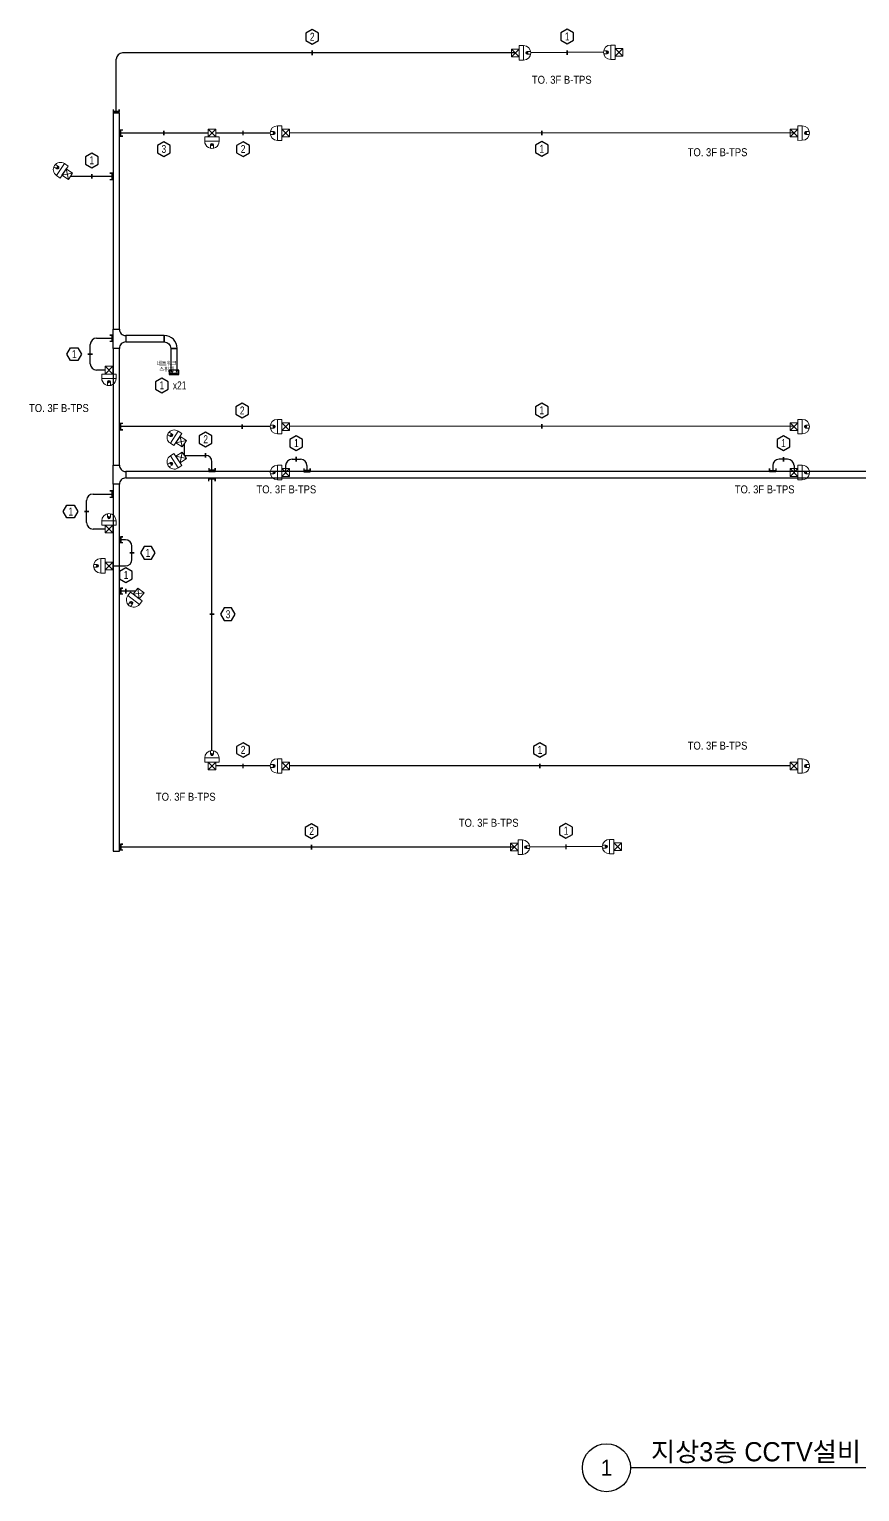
# Model space of a CAD drawing. Header units: millimetres. Extents: x 89860 to 502050, y -351975 to 882300.
# Drawn here: x 271220 to 310103, y 182625 to 251140 of the extents above; entities that cross this region are included whole.
import ezdxf
from ezdxf.enums import TextEntityAlignment as Align

# ---------------------------------------------------------------- set-up
doc = ezdxf.new("R2010")
doc.units = ezdxf.units.MM
doc.header["$LTSCALE"] = 150
doc.linetypes.add('D1', pattern=[3, 1, -1, 1])
doc.layers.get('0').update_dxf_attribs({"lineweight": 0})
doc.layers.add('-----16 CCTV', color=3, linetype='Continuous', lineweight=0)
for name, color, linetype in [('-----17 CCTV Cable', 4, 'Continuous'), ('-----27 Communication Cable Tray', 2, 'Continuous'), ('-----29 Indicator', 1, 'Continuous'), ('-----30 Text', 2, 'Continuous'), ('-----41 Drawing Title', 2, 'Continuous')]:
    doc.layers.add(name, color=color, linetype=linetype)
doc.styles.add('ELEC', font='')
doc.styles.get('ELEC').set_extended_font_data('Dotum')

# ---------------------------------------------------------------- blocks, each defined once
blk = doc.blocks.new('Dome Camera')
at = {"layer": '-----16 CCTV', "linetype": 'Continuous'}
for p, q in [((-180, 180), (180, -180)), ((180, 180), (-180, -180)), ((339, -180), (-339, -180)), ((-339, -180), (-339, -383)), ((-339, -383), (339, -383)), ((339, -383), (339, -180))]:
    blk.add_line(p, q, dxfattribs=at)
at = {"layer": '-----16 CCTV', "linetype": 'Continuous', "lineweight": 0}
for p, q in [((-339, -180), (339, -180)), ((-339, -383), (-339, -180)), ((-68, -553), (-68, -715)), ((68, -553), (68, -715)), ((339, -180), (339, -383))]:
    blk.add_line(p, q, dxfattribs=at)
at = {"layer": '-----16 CCTV', "linetype": 'Continuous'}
blk.add_lwpolyline([(180, 180), (-180, 180), (-180, -180), (180, -180)], close=True, dxfattribs=at)
blk.add_lwpolyline([(-68, -715), (-68, -553, -1), (68, -553), (68, -715)], format="xyb", dxfattribs=at)
at = {"layer": '-----16 CCTV', "linetype": 'Continuous', "lineweight": 0}
blk.add_circle((0, -553), 33.9, dxfattribs=at)
blk.add_circle((0, -553), 33.9, dxfattribs=at)
blk.add_arc((0, -383), 339, 180, 0, dxfattribs=at)
at = {"layer": '-----16 CCTV', "linetype": 'Continuous'}
blk.add_arc((0, -383), 339, 180, 0, dxfattribs=at)
blk = doc.blocks.new('O08')
blk.add_hatch(color=256).paths.add_polyline_path([(120, 51), (-120, 51), (-120, 0), (120, 0)])
blk.add_lwpolyline([(120, 127.5), (120, 0), (-120, 0), (-120, 127.5), (-120, 51), (120, 51)])

msp = doc.modelspace()

# ---------------------------------------------------------------- linework, layer by layer
at = {"layer": '-----16 CCTV', "color": 3, "const_width": 0.198}
msp.add_lwpolyline([(278311, 235751), (278311, 234950), (276989, 234950), (276989, 235751)], close=True, dxfattribs=at)
at = {"layer": '-----17 CCTV Cable'}
for p, q in [((275291, 247230, 0), (275291, 249734, 0)), ((293980, 250034), (275591, 250034)), ((298103, 250060), (294703, 250036)), ((279595, 246275), (275441, 246275, 0)), ((282500, 246275), (279955, 246275)), ((307028, 246275), (283402, 246292)), ((273150, 244250), (275141, 244250, 0)), ((274371, 236669), (275141, 236669, 0)), ((274071, 235469), (274071, 236369)), ((274771, 235169), (274371, 235169)), ((282500, 232525), (275441, 232525, 0)), ((307028, 232525), (283402, 232542)), ((278482, 231179), (278482, 231721)), ((278482, 231179), (279475, 231179, 0)), ((283522, 230997), (283922, 230997)), ((306728, 230997), (306328, 230997)), ((279775, 230421, 0), (279775, 230879)), ((283222, 230697), (283222, 230375)), ((284222, 230697), (284222, 230413)), ((306028, 230697), (306028, 230413)), ((307028, 230697), (307028, 230375)), ((279774, 217347), (279774, 230121, 0)), ((273907, 228025, 0), (273907, 229067, 0)), ((274207, 229367, 0), (275141, 229367, 0)), ((274771, 227725), (274207, 227725)), ((275724, 227222, 0), (275440, 227222, 0)), ((276024, 226300, 0), (276024, 226922, 0)), ((275130, 226000), (275724, 226000, 0)), ((276198, 224817), (275441, 224817, 0)), ((282500, 216626), (279955, 216626)), ((306848, 216625), (283402, 216626)), ((293928, 212824), (275441, 212824, 0)), ((298050, 212851), (294650, 212825))]:
    msp.add_line(p, q, dxfattribs=at)
for centre, start, end in [((275591, 249734, 0), 90, 180), ((274371, 236369, 0), 90, 180), ((274371, 235469), 180, 270), ((279475, 230879, 0), 0, 90), ((283522, 230697), 90, 180), ((283922, 230697), 0, 90), ((306328, 230697), 90, 180), ((306728, 230697), 0, 90), ((274207, 229067, 0), 90, 180), ((274207, 228025, 0), 180, 270), ((275724, 226922, 0), 0, 90), ((275724, 226300, 0), 270, 0)]:
    msp.add_arc(centre, 300, start, end, dxfattribs=at)
at = {"layer": '-----27 Communication Cable Tray', "elevation": 0}
for points in [[(275141, 247230), (275141, 237091), (275441, 237091), (275441, 247230)], [(277541, 236791), (275741, 236791), (275741, 236491), (277541, 236491)], [(275141, 236191), (275141, 230721), (275441, 230721), (275441, 236191)], [(277841, 236191), (277841, 234962), (278141, 234962), (278141, 236191)], [(275741, 230121), (343574, 230121), (343574, 230421), (275741, 230421)], [(275141, 229821), (275141, 212631), (275441, 212631), (275441, 229821)]]:
    msp.add_lwpolyline(points, close=True, dxfattribs=at)
for points in [[(275441, 236191), (275141, 236191), (275141, 236191), (275141, 237091), (275441, 237091, 0.414214), (275741, 236791), (275741, 236491), (275741, 236491, 0.414214)], [(277541, 236491), (277541, 236491, -0.414214), (277841, 236191), (277841, 236191), (278141, 236191, 0.414214), (277541, 236791)], [(275441, 229821), (275141, 229821), (275141, 229821), (275141, 230721), (275441, 230721, 0.414214), (275741, 230421), (275741, 230121), (275741, 230121, 0.414214)]]:
    msp.add_lwpolyline(points, format="xyb", close=True, dxfattribs=at)
at = {"layer": '-----27 Communication Cable Tray', "color": 1}
msp.add_lwpolyline([(277766, 235162), (277766, 234962), (278216, 234962), (278216, 235162), (277766, 235162)], dxfattribs=at)
at = {"layer": '-----27 Communication Cable Tray', "color": 1, "linetype": 'D1'}
for points in [[(277766, 235162), (278216, 234962)], [(278216, 235162), (277766, 234962)]]:
    msp.add_lwpolyline(points, dxfattribs=at)
at = {"layer": '-----27 Communication Cable Tray'}
for points in [[(277816, 235012), (277816, 234962), (278166, 234962), (278166, 235012), (277816, 235012)], [(277891, 235112), (277841, 235112), (277841, 235012), (278141, 235012), (278141, 235112), (278091, 235112)]]:
    msp.add_lwpolyline(points, dxfattribs=at)
at = {"layer": '-----29 Indicator'}
for points in [[(284168, 250954), (284168, 250611), (284465, 250439), (284763, 250611), (284763, 250954), (284465, 251126), (284168, 250954)], [(296105, 250969), (296105, 250625), (296403, 250453), (296700, 250625), (296700, 250969), (296403, 251140), (296105, 250969)], [(281525, 245354), (281525, 245698), (281227, 245870), (280930, 245698), (280930, 245354), (281227, 245183), (281525, 245354), (281525, 245354)], [(295512, 245363), (295512, 245706), (295215, 245878), (294918, 245706), (294918, 245363), (295215, 245191), (295512, 245363)], [(277724, 234283), (277724, 234627), (277426, 234798), (277129, 234627), (277129, 234283), (277426, 234112), (277724, 234283)], [(280889, 233446), (280889, 233102), (281186, 232931), (281484, 233102), (281484, 233446), (281186, 233618), (280889, 233446)], [(294918, 233454), (294918, 233111), (295215, 232939), (295513, 233111), (295513, 233454), (295215, 233626), (294918, 233454)], [(283425, 231918), (283425, 231575), (283722, 231403), (284020, 231575), (284020, 231918), (283722, 232090), (283425, 231918)], [(306231, 231917), (306231, 231574), (306528, 231402), (306826, 231574), (306826, 231917), (306528, 232089), (306231, 231917)], [(280930, 217546), (280930, 217203), (281227, 217031), (281525, 217203), (281525, 217546), (281227, 217718), (280930, 217546)], [(294828, 217546), (294828, 217203), (295125, 217031), (295422, 217203), (295422, 217546), (295125, 217718), (294828, 217546)], [(296053, 213758), (296053, 213415), (296350, 213243), (296647, 213415), (296647, 213758), (296350, 213930), (296053, 213758)]]:
    msp.add_lwpolyline(points, close=True, dxfattribs=at)
for points in [[(284465, 249922, 74.1, 74.1, 0), (284465, 250145, 0, 0, 0), (284465, 250439, 0, 0, 0)], [(296403, 249937, 74.1, 74.1, 0), (296403, 250159, 0, 0, 0), (296403, 250453, 0, 0, 0)], [(281227, 246386, 74.1, 74.1, 0), (281227, 246164, 0, 0, 0), (281227, 245870, 0, 0, 0)], [(295215, 246395, 74.1, 74.1, 0), (295215, 246172, 0, 0, 0), (295215, 245878, 0, 0, 0)], [(281186, 232414, 74.1, 74.1, 0), (281186, 232636, 0, 0, 0), (281186, 232931, 0, 0, 0)], [(295215, 232422, 74.1, 74.1, 0), (295215, 232645, 0, 0, 0), (295215, 232939, 0, 0, 0)], [(283722, 230886, 74.1, 74.1, 0), (283722, 231109, 0, 0, 0), (283722, 231403, 0, 0, 0)], [(306528, 230886, 74.1, 74.1, 0), (306528, 231108, 0, 0, 0), (306528, 231402, 0, 0, 0)], [(281227, 216515, 74.1, 74.1, 0), (281227, 216737, 0, 0, 0), (281227, 217031, 0, 0, 0)], [(295125, 216514, 74.1, 74.1, 0), (295125, 216737, 0, 0, 0), (295125, 217031, 0, 0, 0)], [(296350, 212727, 74.1, 74.1, 0), (296350, 212949, 0, 0, 0), (296350, 213243, 0, 0, 0)]]:
    msp.add_lwpolyline(points, format="xyseb", dxfattribs=at)
at = {"layer": '-----29 Indicator', "elevation": 0}
for points in [[(277518, 246386, 74.1, 74.1, 0), (277518, 246164, 0, 0, 0), (277518, 245870, 0, 0, 0)], [(274145, 244139, 74.1, 74.1, 0), (274145, 244361, 0, 0, 0), (274145, 244655, 0, 0, 0)], [(274182, 235919, 74.1, 74.1, 0), (273959, 235919, 0, 0, 0), (273665, 235919, 0, 0, 0)], [(279475, 231068, 74.1, 74.1, 0), (279475, 231290, 0, 0, 0), (279475, 231585, 0, 0, 0)], [(274018, 228546, 74.1, 74.1, 0), (273795, 228546, 0, 0, 0), (273501, 228546, 0, 0, 0)], [(275913, 226611, 74.1, 74.1, 0), (276136, 226611, 0, 0, 0), (276430, 226611, 0, 0, 0)], [(275746, 224706, 74.1, 74.1, 0), (275746, 224929, 0, 0, 0), (275746, 225223, 0, 0, 0)], [(279663, 223734, 74.1, 74.1, 0), (279886, 223734, 0, 0, 0), (280180, 223734, 0, 0, 0)], [(284439, 212713, 74.1, 74.1, 0), (284439, 212936, 0, 0, 0), (284439, 213230, 0, 0, 0)]]:
    msp.add_lwpolyline(points, format="xyseb", dxfattribs=at)
for points in [[(273848, 245171), (273848, 244827), (274145, 244655), (274443, 244827), (274443, 245171), (274145, 245342), (273848, 245171)], [(277815, 245355), (277815, 245698), (277518, 245870), (277220, 245698), (277220, 245355), (277518, 245183), (277815, 245355), (277815, 245355)], [(273150, 236216), (273493, 236216), (273665, 235919), (273493, 235622), (273150, 235622), (272978, 235919), (273150, 236216)], [(279178, 232100), (279178, 231756), (279475, 231585), (279772, 231756), (279772, 232100), (279475, 232272), (279178, 232100)], [(272986, 228843), (273329, 228843), (273501, 228546), (273329, 228248), (272986, 228248), (272814, 228546), (272986, 228843)], [(276945, 226908), (276602, 226908), (276430, 226611), (276602, 226313), (276945, 226313), (277117, 226611), (276945, 226908)], [(275449, 225738), (275449, 225394), (275746, 225223), (276044, 225394), (276044, 225738), (275746, 225910), (275449, 225738)], [(280695, 224031), (280352, 224031), (280180, 223734), (280352, 223436), (280695, 223436), (280867, 223734), (280695, 224031)], [(284141, 213745), (284141, 213402), (284439, 213230), (284736, 213402), (284736, 213745), (284439, 213917), (284141, 213745)]]:
    msp.add_lwpolyline(points, close=True, dxfattribs=at)
at = {"layer": '-----41 Drawing Title', "color": 7}
msp.add_line((319530, 183750), (299370, 183750), dxfattribs=at)
msp.add_circle((298245, 183750), 1125, dxfattribs=at)

# ---------------------------------------------------------------- block references
at = {"layer": '-----16 CCTV', "xscale": -1}
for p, rotation in [((293980, 250034), 90.0404919361149), ((307028, 246275), 90.0404919361149), ((307028, 232525), 90.0404919361149), ((278331, 231081), 303.0581656365643), ((283222, 230375), 270.0404919361149), ((274951, 227725), 180.0404919361149), ((276340, 224707), 322.3833589308917), ((279775, 216625), 180.0404919361149), ((283222, 216626), 270.0404919361149), ((293928, 212824), 90.0404919361149)]:
    msp.add_blockref('Dome Camera', p, dxfattribs=dict(at, rotation=rotation))
at = {"layer": '-----16 CCTV'}
for p, rotation in [((298825, 250059), 269.9595080638851), ((279775, 246275), 359.9595080638851), ((283222, 246274), 269.9595080638851), ((273001, 244351), 235.8450351181425), ((274951, 235169), 359.9595080638851), ((278331, 231819), 236.9418343634357), ((283222, 232525), 269.9595080638851), ((307028, 230375), 89.95950806388511), ((274950, 226000), 269.9595080638851), ((307028, 216625), 89.95950806388511), ((298772, 212850), 269.9595080638851)]:
    msp.add_blockref('Dome Camera', p, dxfattribs=dict(at, rotation=rotation))
at = {"layer": '-----17 CCTV Cable', "yscale": 1.199999999953434, "zscale": 1.199999999953434}
for p, xscale in [((275291, 247230, 0), -1.199999999953434), ((279775, 230421, 0), -1.199999999953434), ((284222, 230413), -1.199999999953434), ((306028, 230413), 1.199999999953434)]:
    msp.add_blockref('O08', p, dxfattribs=dict(at, xscale=xscale))
for p, xscale, rotation in [((275441, 246275, 0), -1.199999999953434, 270), ((275141, 244250, 0), -1.199999999953434, 90), ((275141, 236669, 0), -1.199999999953434, 90), ((275441, 232525, 0), -1.199999999953434, 270), ((279774, 230121, 0), 1.199999999953434, 180), ((275141, 229367, 0), -1.199999999953434, 90), ((275440, 227222, 0), 1.199999999953434, 270), ((275440, 224817, 0), 1.199999999953434, 270), ((275440, 212824, 0), 1.199999999953434, 270)]:
    msp.add_blockref('O08', p, dxfattribs=dict(at, xscale=xscale, rotation=rotation))

# ---------------------------------------------------------------- texts
at = {"layer": '-----16 CCTV', "color": 3, "style": 'ELEC', "width": 0.9}
for s, p in [('네트워크', (277650, 235491)), ('스위치', (277650, 235211))]:
    msp.add_text(s, height=197.6, dxfattribs=at).set_placement(p, align=Align.MIDDLE_CENTER)
at = {"layer": '-----30 Text', "transparency": 33554687, "style": 'ELEC', "width": 0.8}
for s, p in [('2', (284469, 250788)), ('1', (296407, 250803)), ('3', (277522, 245532, 0)), ('2', (281231, 245532)), ('1', (295219, 245540)), ('1', (274149, 245005, 0)), ('1', (273326, 235919)), ('1', (277430, 234461)), ('x21', (278260, 234455)), ('2', (281190, 233280)), ('1', (295219, 233288)), ('2', (279479, 231934, 0)), ('1', (283726, 231752)), ('1', (306532, 231752)), ('1', (273162, 228546, 0)), ('1', (276777, 226611, 0)), ('1', (275750, 225572, 0)), ('3', (280527, 223734, 0)), ('2', (281231, 217381)), ('1', (295129, 217380)), ('2', (284443, 213579)), ('1', (296354, 213593))]:
    msp.add_text(s, height=375, dxfattribs=at).set_placement(p, align=Align.MIDDLE_CENTER)
at = {"layer": '-----30 Text', "style": 'ELEC', "width": 0.9}
for p in [(296152, 248775, 0), (303445, 245380, 0), (272608, 233395, 0), (283258, 229585, 0), (305652, 229585, 0), (303445, 217580, 0), (278548, 215185, 0), (292732, 213965, 0)]:
    msp.add_text('TO. 3F B-TPS', height=375, dxfattribs=at).set_placement(p, align=Align.MIDDLE)
at = {"layer": '-----41 Drawing Title', "color": 2, "style": 'ELEC'}
msp.add_text('지상3층 CCTV설비 확대 평면도', height=900, dxfattribs=at).set_placement((300329, 184050))
at = {"layer": '-----41 Drawing Title', "color": 7, "style": 'ELEC'}
msp.add_text('1', height=750, dxfattribs=at).set_placement((298245, 183750), align=Align.MIDDLE)

doc.saveas('drawing.dxf')
